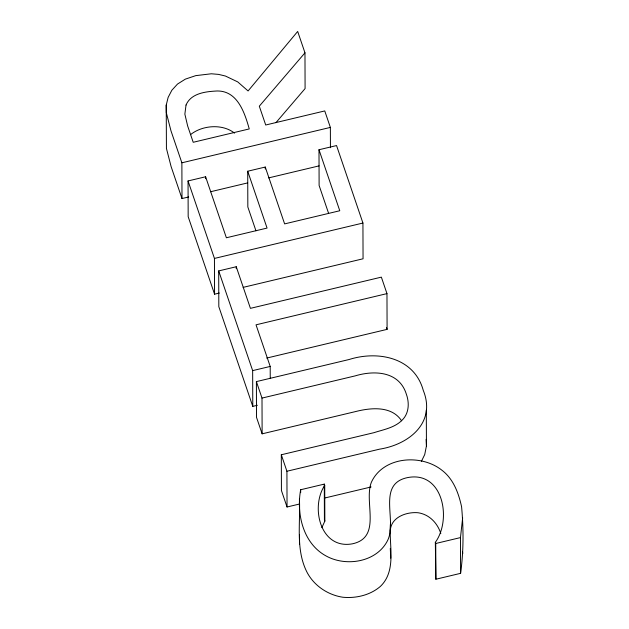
<?xml version="1.0" encoding="UTF-8"?>
<svg xmlns="http://www.w3.org/2000/svg" width="629" height="629" viewBox="0 0 629 629"><rect width="100%" height="100%" fill="white"/><g stroke="black" fill="none" stroke-linecap="round" stroke-linejoin="round"><path stroke-width="0.94" d="M324.721 485.36C310.215 507.163 320.436 549.683 352.397 543.826C382.259 537.394 363.617 502.194 371.346 482.325C383.077 456.52 420.77 453.698 441.597 469.981C453.336 478.716 458.604 492.994 461.592 506.809C463.62 528.91 463.644 551.326 460.593 573.341L435.866 579.238L435.339 542.324C452.023 519.53 443.107 470.343 407.277 477.655C376.488 484.212 397.599 520.922 387.488 540.72C376.551 562.208 346.06 567.075 326.066 555.95C303.076 543.448 296.235 513.877 300.662 489.747L324.297 484.11L324.721 485.36L324.847 521.111L321.828 527.66M390.601 522.392C388.148 543.063 397.544 569.96 380.372 586.425C370.166 595.199 356.077 598.494 342.868 597.243C328.228 595.034 314.72 586.189 307.502 573.176C295.3 550.351 300.599 523.643 299.412 498.962M460.593 573.341L460.467 537.591L462.645 517.864M390.279 531.238C390.483 517.392 406.271 511.668 418.081 512.745C429.308 514.428 437.399 522.982 440.819 533.463M401.577 420.785C391.568 405.493 370.544 407.71 355.275 411.641L262.128 433.837L256.514 417.357L256.396 381.606L349.04 359.529C377.998 350.337 414.252 357.461 423.254 390.342C436.353 422.594 409.054 444.53 379.57 449.161L286.918 471.247L287.044 506.998L299.459 504.033M426.305 410.218L426.431 445.969L424.732 454.539L421.367 461.442M188.661 196.963L181.993 198.552L171.112 166.599L166.426 148.413L166.229 105.082L168.124 97.424L171.851 90.246L177.488 84.082L185.343 79.136L195.745 75.637L211.344 73.782L218.57 74.395L225.418 76.03L237.746 81.912L248.085 90.961L297.682 31.45L304.971 52.836L305.089 88.587L275.919 122.679M304.971 52.836L259.305 106.191L265.713 125.006L324.753 110.932L330.367 127.412L330.437 147.705M190.493 134.677C202.145 125.202 222.367 123.528 234.538 133.12M181.993 198.552L181.875 162.809L330.367 127.412M219.324 293.051L214.568 294.183L188.173 216.698L188.047 180.948L205.604 176.765L226.377 237.77L267.066 228.075L247.708 171.23L265.257 167.047L284.623 223.893L339.77 210.746L318.989 149.741L336.546 145.558L362.933 223.043L363.059 258.786L243.124 287.374M210.55 191.751L247.677 182.897M268.614 177.905L319.068 165.883M214.568 294.183L214.442 258.433L362.933 223.043M257.395 405.273L252.779 406.373L218.821 306.669L218.695 270.918L236.245 266.735L250.421 308.344L381.363 277.137L386.969 293.617L387.094 329.368L266.672 358.074M386.969 293.617L256.027 324.823L270.203 366.44L270.242 378.037M252.779 406.373L252.654 370.623L270.203 366.44M262.128 433.837L262.002 398.086L355.149 375.89C374.79 369.986 399.407 371.377 406.405 394.359C409.518 403.032 409.015 413.512 402.057 420.227C394.532 427.791 383.69 429.521 373.956 432.681L281.312 454.767L281.43 490.518L287.044 506.998M324.297 498.121L371.094 486.964M435.866 579.238L435.74 543.487L460.467 537.591M386.473 327.536L387.094 329.368M328.558 213.215L319.115 185.492L318.989 149.741M435.339 542.324L435.74 543.487M255.956 230.819L247.834 206.98L247.708 171.23M324.847 521.111L324.422 519.861L324.297 484.11M181.875 162.809L170.986 130.848L166.3 112.662L166.229 105.082M188.047 180.948L214.442 258.433M218.695 270.918L252.654 370.623M256.396 381.606L262.002 398.086M281.312 454.767L286.918 471.247M462.598 551.767L462.771 553.614M426.132 439.349L426.431 445.969M390.294 548.346L390.727 558.143M300.662 489.747L300.67 492.649M299.53 534.713L299.561 544.368M265.257 167.047L265.265 168.981M236.245 266.735L236.252 268.669M205.604 176.765L205.612 178.699M186.027 105.035L184.863 114.132L187.654 125.973L193.213 142.288L249.257 128.929C244.673 112.803 237.66 90.851 217.249 90.977C205.95 91.543 191.13 93.053 186.027 105.035"/></g></svg>
